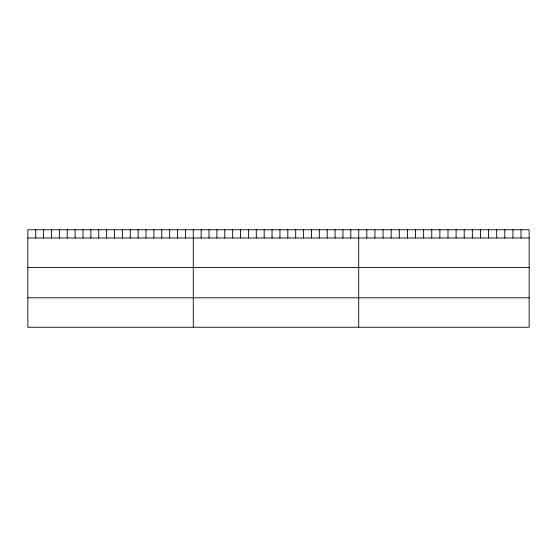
<?xml version="1.0" encoding="UTF-8"?>
<svg xmlns="http://www.w3.org/2000/svg" width="557" height="557" viewBox="0 0 557 557"><rect width="100%" height="100%" fill="white"/><g stroke="black" fill="none" stroke-linecap="round" stroke-linejoin="round"><path stroke-width="0.84" d="M529.15 237.978L529.15 327.251L27.85 327.251L27.85 229.749L529.15 229.749L529.15 237.978L27.85 237.978M27.85 267.444L529.15 267.444M27.85 297.793L529.15 297.793M521.032 229.749L521.032 237.978M512.92 229.749L512.92 237.978M504.802 229.749L504.802 237.978M496.684 229.749L496.684 237.978M488.566 229.749L488.566 237.978M480.454 229.749L480.454 237.978M472.336 229.749L472.336 237.978M464.218 229.749L464.218 237.978M456.106 229.749L456.106 237.978M447.988 229.749L447.988 237.978M439.87 229.749L439.87 237.978M431.752 229.749L431.752 237.978M423.64 229.749L423.64 237.978M415.522 229.749L415.522 237.978M407.404 229.749L407.404 237.978M399.292 229.749L399.292 237.978M391.174 229.749L391.174 237.978M383.056 229.749L383.056 237.978M374.938 229.749L374.938 237.978M366.826 229.749L366.826 237.978M358.708 229.749L358.708 327.251M350.833 229.749L350.833 237.978M342.952 229.749L342.952 237.978M335.077 229.749L335.077 237.978M327.196 229.749L327.196 237.978M319.321 229.749L319.321 237.978M311.44 229.749L311.44 237.978M303.565 229.749L303.565 237.978M295.69 229.749L295.69 237.978M287.809 229.749L287.809 237.978M279.934 229.749L279.934 237.978M272.053 229.749L272.053 237.978M264.178 229.749L264.178 237.978M256.297 229.749L256.297 237.978M248.422 229.749L248.422 237.978M240.547 229.749L240.547 237.978M232.666 229.749L232.666 237.978M224.791 229.749L224.791 237.978M216.91 229.749L216.91 237.978M209.035 229.749L209.035 237.978M201.154 229.749L201.154 237.978M193.279 229.749L193.279 327.251M185.404 229.749L185.404 237.978M177.523 229.749L177.523 237.978M169.648 229.749L169.648 237.978M161.767 229.749L161.767 237.978M153.892 229.749L153.892 237.978M146.011 229.749L146.011 237.978M138.136 229.749L138.136 237.978M130.261 229.749L130.261 237.978M122.38 229.749L122.38 237.978M114.505 229.749L114.505 237.978M106.624 229.749L106.624 237.978M98.749 229.749L98.749 237.978M90.868 229.749L90.868 237.978M82.993 229.749L82.993 237.978M75.118 229.749L75.118 237.978M67.237 229.749L67.237 237.978M59.362 229.749L59.362 237.978M51.481 229.749L51.481 237.978M43.606 229.749L43.606 237.978M35.725 229.749L35.725 237.978"/></g></svg>
